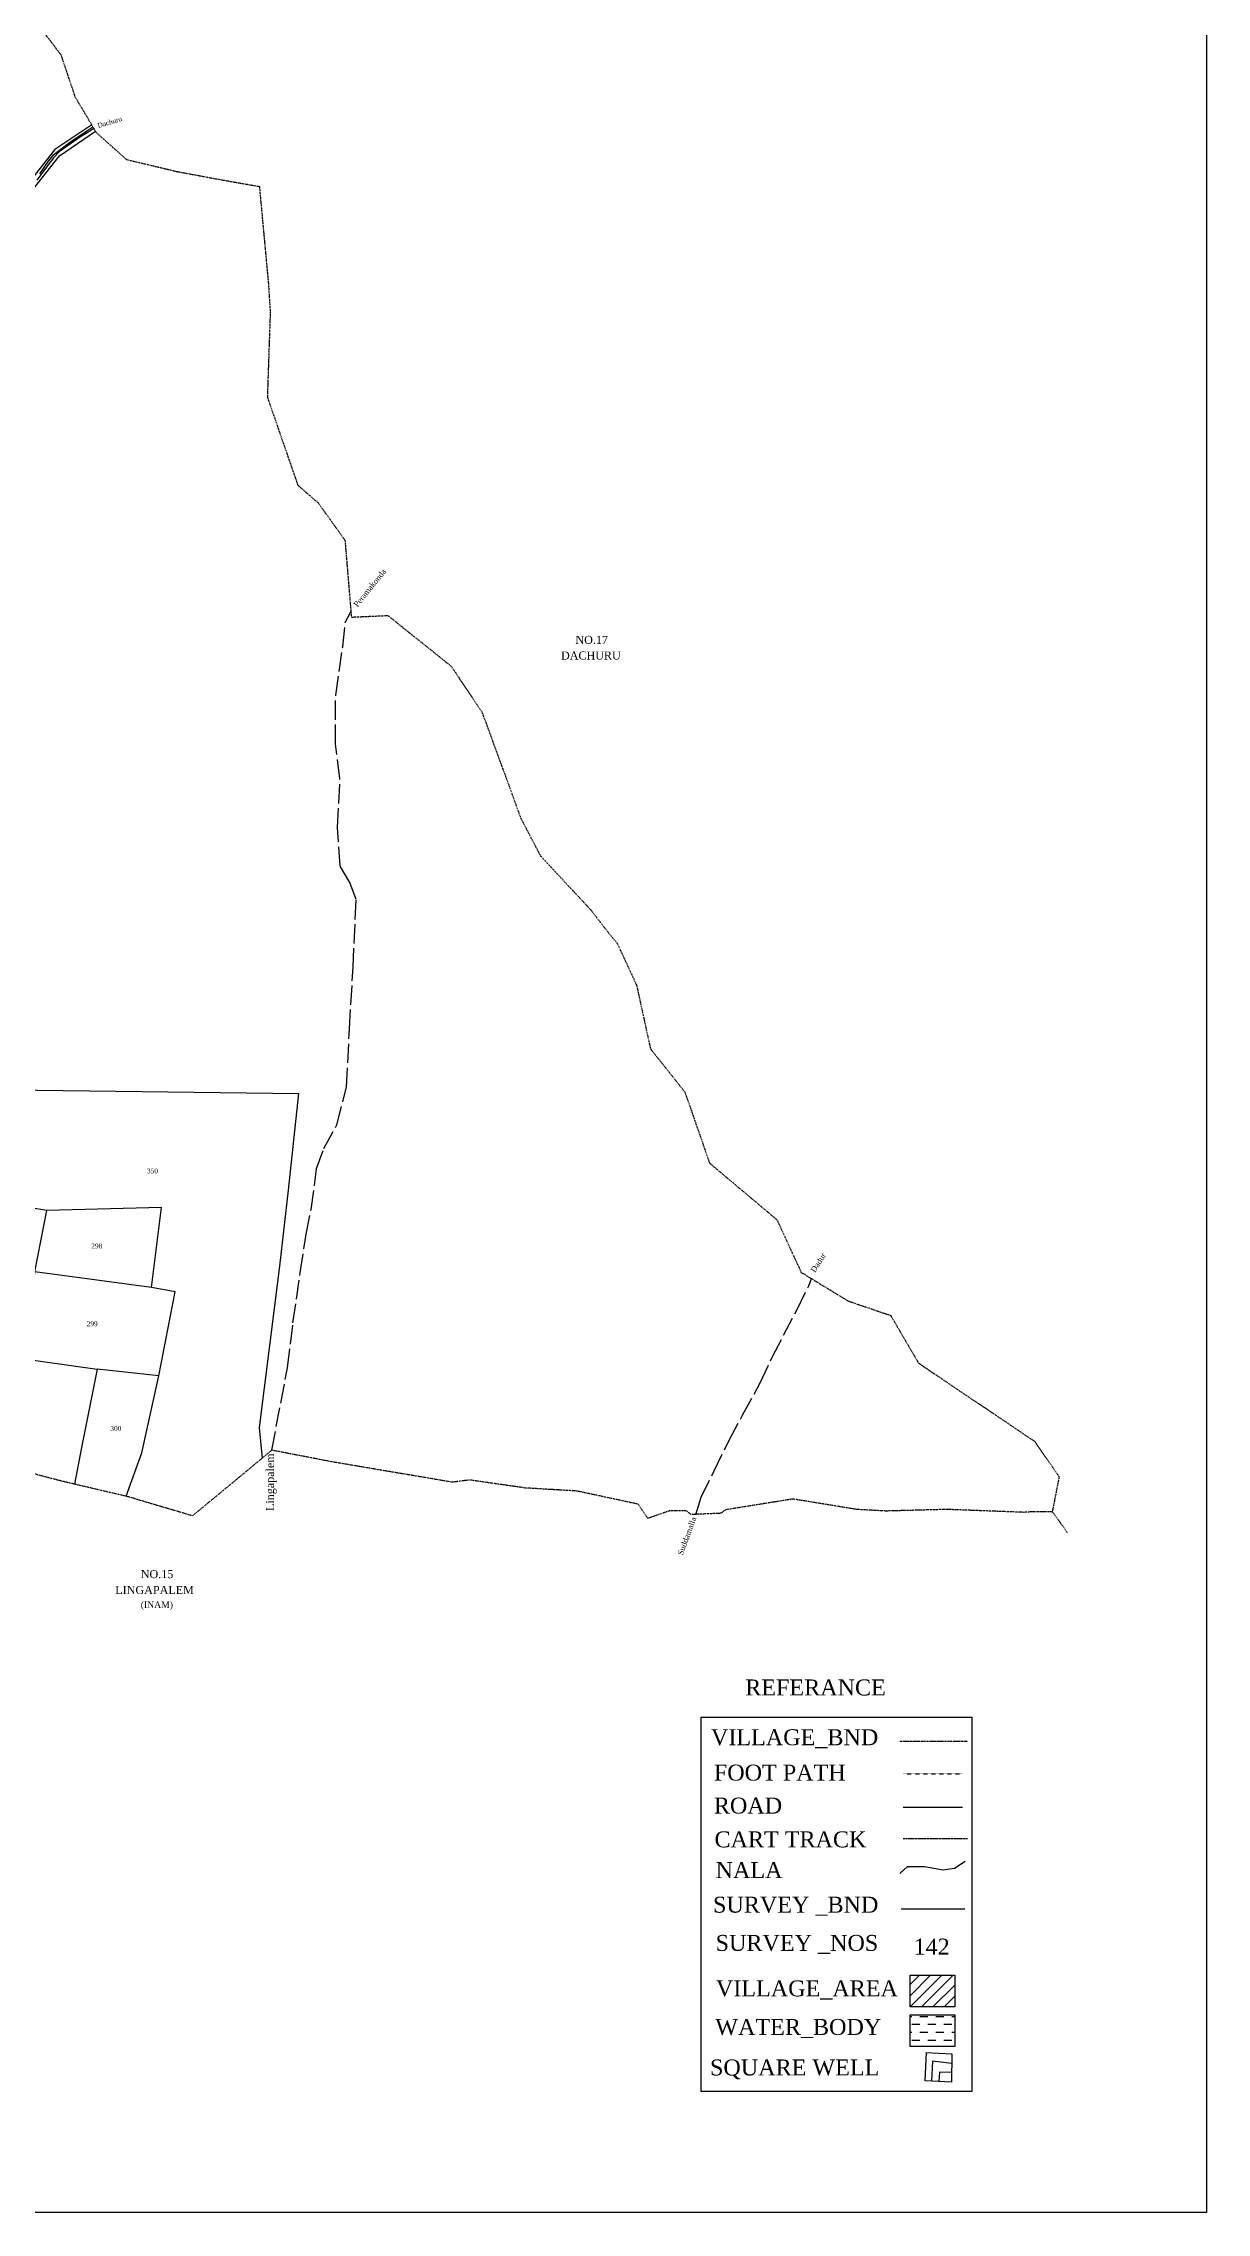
# Model space of a CAD drawing. Header units: millimetres. Extents: x -198 to 1953, y -1438 to 736.
# Drawn here: x 1226 to 1953, y -1438 to -82 of the extents above; entities that cross this region are included whole.
import ezdxf

# ---------------------------------------------------------------- set-up
doc = ezdxf.new("R2010")
doc.units = ezdxf.units.MM
doc.header["$MEASUREMENT"] = 0
for name, pattern in [('ACAD_ISO02W100', [15, 12, -3]), ('ACAD_ISO07W100', [3, 0, -3]), ('BORDER', [1.75, 0.5, -0.25, 0.5, -0.25, 0, -0.25])]:
    doc.linetypes.add(name, pattern=pattern)
for name, color, linetype in [('CARTTRACK', 30, 'ACAD_ISO02W100'), ('NALA', 4, 'Continuous'), ('SQUAREWELL', 5, 'Continuous'), ('SURVEY_BND', 7, 'Continuous'), ('SURVEY_NO', 7, 'Continuous'), ('TEXT', 7, 'Continuous'), ('VILLAGE_AREA', 1, 'Continuous'), ('WATER_BODY', 4, 'Continuous')]:
    doc.layers.add(name, color=color, linetype=linetype)
for name, color, linetype, lineweight in [('FOOTPATH', 150, 'ACAD_ISO07W100', 30), ('ROAD', 1, 'Continuous', 25), ('VILL_BOUNDARY', 6, 'BORDER', 30)]:
    doc.layers.add(name, color=color, linetype=linetype, lineweight=lineweight)
doc.styles.get("Standard").update_dxf_attribs({"font": 'TIMES.TTF'})

msp = doc.modelspace()

# ---------------------------------------------------------------- hatches: boundary and pattern name
at = {"layer": 'VILLAGE_AREA'}
h = msp.add_hatch(dxfattribs=at)
h.set_pattern_fill('ANSI31', color=256, scale=39.867026, angle=180, style=0)
h.set_pattern_definition([(225, (-942.353, -3215.5435), (3.5237805, -3.5237805), [])])
h.paths.add_polyline_path([(1767.5, -1289.2), (1767.5, -1309), (1795.4, -1309), (1795.4, -1289.2)])
at = {"layer": 'WATER_BODY'}
h = msp.add_hatch(dxfattribs=at)
h.set_pattern_fill('DASH', color=256, scale=39.867026, angle=180, style=0)
h.set_pattern_definition([(180, (-942.353, -3198.8205), (-4.983378, -4.983378), [4.983378, -4.983378])])
h.paths.add_polyline_path([(1767.5, -1313.9), (1767.5, -1333.8), (1795.4, -1333.8), (1795.4, -1313.9)])

# ---------------------------------------------------------------- linework, layer by layer
at = {"lineweight": 30}
msp.add_lwpolyline([(-197.6, 735.5), (1952.8, 735.5), (1952.8, -1437.5), (-197.6, -1437.5)], close=True, dxfattribs=at)
msp.add_lwpolyline([(1636.9, -1127.9), (1806.1, -1127.9), (1806.1, -1361.8), (1636.9, -1361.8)], close=True)
at = {"layer": 'CARTTRACK'}
for points in [[(1368.7, -961.2), (1378.5, -909.8), (1381.9, -881.7), (1386.5, -850.3), (1390.1, -826.3), (1393.3, -810.8), (1396.7, -785.2), (1401.2, -772.6), (1409.3, -758), (1415.4, -734.2), (1417.2, -697.9), (1419.5, -659.5), (1421.4, -617.2), (1417.5, -606.6), (1411.4, -596.1), (1409.7, -572.1), (1411.3, -541.5), (1408.4, -519.8), (1408.6, -489.5), (1413, -459.2), (1414.6, -444), (1418.1, -437.4)], [(1633.7, -1001.3), (1636.9, -990.6), (1644.9, -974.5), (1654.5, -954.9), (1662.9, -939.3), (1673.9, -919), (1681.6, -902.7), (1696.9, -873.2), (1704.3, -858.4), (1706, -854)]]:
    msp.add_lwpolyline(points, dxfattribs=at)
at = {"layer": 'CARTTRACK', "ltscale": 0.1}
msp.add_lwpolyline([(1763.1, -1203.8), (1803.4, -1203.8)], dxfattribs=at)
at = {"layer": 'FOOTPATH', "ltscale": 0.01}
msp.add_lwpolyline([(1763.2, -1163.4), (1800.2, -1163.4)], dxfattribs=at)
at = {"layer": 'NALA'}
msp.add_lwpolyline([(1761.1, -1225.6), (1766, -1221.2), (1776.5, -1221.2), (1776.5, -1221.2), (1788.1, -1223.4), (1788.1, -1223.4), (1795.3, -1222.3), (1801.9, -1217.9)], dxfattribs=at)
at = {"layer": 'ROAD'}
for points in [[(1257.5, -135.5), (1254.4, -137.5), (1249.1, -140.7), (1240.9, -146.4), (1235.9, -150), (1232.2, -153.7), (1226.4, -161.4), (1221.8, -167.7)], [(1223.7, -163.7), (1229.2, -155.8), (1232.4, -151.6), (1242.2, -144.1), (1253.1, -136.9), (1256.8, -134.4)]]:
    msp.add_lwpolyline(points, dxfattribs=at)
at = {"layer": 'ROAD', "ltscale": 0.01}
msp.add_lwpolyline([(1763.2, -1184.1), (1800.2, -1184.1)], dxfattribs=at)
at = {"layer": 'SQUAREWELL'}
for points in [[(1777.3, -1337.5), (1793.6, -1338.3), (1793.3, -1356), (1776.9, -1355.2), (1777.7, -1337.5)], [(1793.5, -1344.3), (1781.6, -1342.8), (1781, -1355.4)], [(1793.4, -1349.9), (1785.8, -1349.8), (1785.5, -1355.6)]]:
    msp.add_lwpolyline(points, dxfattribs=at)
at = {"layer": 'SURVEY_BND'}
for points in [[(1256.2, -133.2), (1233.2, -148.5), (1211.7, -175.8), (1171, -218.9), (1124.3, -238.6), (1097, -270.5), (1078.5, -289.8), (1058.4, -307), (1040.9, -327.1), (1027.5, -341.5), (1009.2, -369.1), (998.1, -386.3), (991.8, -394.6), (982.3, -405.4), (978.5, -410.4)], [(981.7, -416.5), (997.9, -395.4), (1005.5, -384.8), (1020.5, -362.2), (1032.1, -344.8), (1051.6, -322.4), (1061.7, -311.4), (1079.8, -295.7), (1091.1, -285.1), (1105.4, -269.2), (1121.3, -249.7), (1126.5, -243.5), (1154.4, -231.8), (1175.5, -222.5), (1190.7, -206.3), (1197.3, -199.8), (1210.6, -184), (1215.2, -179), (1225.1, -166.3), (1236, -152.6), (1258.5, -137.2)], [(1072, -731.7), (1116.3, -732.4), (1189.7, -735.2), (1222, -736.3), (1222, -736.3), (1222, -736.3), (1222, -736.3), (1385.4, -738.4), (1378.9, -798.8), (1373.6, -846.2), (1360.8, -947.1), (1362.7, -966.1)], [(1220.7, -849.8), (1228.2, -811.5), (1207.6, -808.1), (1199, -847.9), (1190.6, -880.9), (1187, -898.8)], [(1293.5, -859.6), (1299.7, -809.6), (1228.2, -811.5)], [(1298, -914.7), (1308.3, -862.2), (1293.5, -859.6), (1220.7, -849.8), (1215.9, -876.6), (1207.9, -903.3)], [(1193.9, -901.3), (1207.9, -903.3), (1259.5, -910.6), (1249.7, -959.5), (1245.5, -982.4)], [(1277.7, -990), (1287.5, -962.9), (1298, -914.7), (1259.5, -910.6)], [(1762, -1247.7), (1801.7, -1247.7)]]:
    msp.add_lwpolyline(points, dxfattribs=at)
at = {"layer": 'VILL_BOUNDARY'}
for points in [[(1227.3, -76.8), (1236.8, -89.2), (1245.7, -115.6), (1259, -138), (1277.9, -154.8), (1309.4, -162.3), (1337.3, -167.5), (1360.9, -171.6), (1366.5, -231.6), (1367.7, -250.2), (1365.9, -303.2), (1384.9, -358.2), (1397.8, -369.5), (1414.4, -392.7), (1418.4, -440.7), (1441.2, -439.7), (1480.7, -471.3), (1500, -500), (1524.3, -566.4), (1536.5, -589.8), (1556.9, -611.7), (1567.8, -623.4), (1580.7, -640), (1584.5, -644.5), (1596.6, -670.6), (1605.3, -710.4), (1626.8, -737.4), (1642.2, -781.8), (1684.3, -817.2), (1699.5, -850.1), (1728.7, -867.9), (1755.4, -877), (1772.9, -906.9), (1845.3, -955.6), (1860.6, -977.8), (1856.4, -999.6), (1846.3, -999.6), (1838.4, -1000), (1790.5, -998.2), (1752.5, -999.2), (1734, -998.2), (1694.4, -991.7), (1652.3, -998.4), (1649.3, -1000.6), (1630.7, -1001.4), (1627.7, -999), (1617.4, -999), (1603.7, -1003.8), (1597.6, -994.9), (1559.3, -986.7), (1527.1, -984.8), (1492.2, -979.8), (1481.5, -981.2), (1406.5, -968.5), (1368.7, -961.2), (1319.1, -1002.2), (1279, -990.3), (1236.9, -980.4), (1190.2, -968.1)], [(1856.4, -999.6), (1865.9, -1012.8)], [(1761.2, -1143), (1803.6, -1143)]]:
    msp.add_lwpolyline(points, dxfattribs=at)
at = {"layer": 'VILLAGE_AREA'}
msp.add_lwpolyline([(1767.5, -1289.2), (1795.4, -1289.2), (1795.4, -1309), (1767.5, -1309)], close=True, dxfattribs=at)
at = {"layer": 'WATER_BODY'}
msp.add_lwpolyline([(1767.5, -1313.9), (1795.4, -1313.9), (1795.4, -1333.8), (1767.5, -1333.8)], close=True, dxfattribs=at)

# ---------------------------------------------------------------- texts
msp.add_text('REFERANCE', height=9.97).set_placement((1664.5, -1114.4))
at = {"layer": 'CARTTRACK'}
msp.add_text('CART TRACK', height=9.97, dxfattribs=at).set_placement((1645.3, -1209.3))
at = {"layer": 'FOOTPATH'}
msp.add_text('FOOT PATH', height=9.97, dxfattribs=at).set_placement((1644.9, -1167.6))
at = {"layer": 'NALA'}
msp.add_text('NALA', height=9.97, dxfattribs=at).set_placement((1646, -1228.5))
at = {"layer": 'ROAD'}
msp.add_text('ROAD', height=9.97, dxfattribs=at).set_placement((1644.9, -1188.2))
at = {"layer": 'SQUAREWELL'}
msp.add_text('SQUARE WELL', height=9.967, dxfattribs=at).set_placement((1642.5, -1351.8))
at = {"layer": 'SURVEY_NO'}
for s, height, rotation, p in [('Dachuru', 3, 16.8686, (1260.3, -135.2)), ('Peramakonda', 3.5, 50.8418, (1422.2, -434.7)), ('Dadur', 3.5, 57.6003, (1708.1, -850.5)), ('Lingapalem', 5, 90, (1370.1, -999.2)), ('Suddamalla', 3.5, 69.7311, (1625.4, -1027.1))]:
    msp.add_text(s, height=height, rotation=rotation, dxfattribs=at).set_placement(p)
for s, height, p in [('NO.17', 5, (1558.4, -457.4)), ('DACHURU', 5, (1549.4, -467.2)), ('350', 3, (1290.7, -788.2)), ('298', 3, (1255.9, -835.1)), ('299', 3, (1253, -883.7)), ('300', 3, (1267.8, -949.1)), ('NO.15', 5, (1286.8, -1041.1)), ('LINGAPALEM', 5, (1270.9, -1051)), ('(INAM)', 4, (1286.8, -1059.7)), ('142', 9.97, (1769.7, -1276.3))]:
    msp.add_text(s, height=height, dxfattribs=at).set_placement(p)
at = {"layer": 'TEXT'}
for s, p in [('SURVEY _BND', (1644.4, -1250.1)), ('SURVEY _NOS', (1646, -1274))]:
    msp.add_text(s, height=9.967, dxfattribs=at).set_placement(p)
at = {"layer": 'VILL_BOUNDARY'}
msp.add_text('VILLAGE_BND', height=9.967, dxfattribs=at).set_placement((1643.1, -1145.5))
at = {"layer": 'VILLAGE_AREA'}
msp.add_text('VILLAGE_AREA', height=9.967, dxfattribs=at).set_placement((1646.2, -1302.4))
at = {"layer": 'WATER_BODY'}
msp.add_text('WATER_BODY', height=9.97, dxfattribs=at).set_placement((1645.8, -1326.5))

doc.saveas('drawing.dxf')
